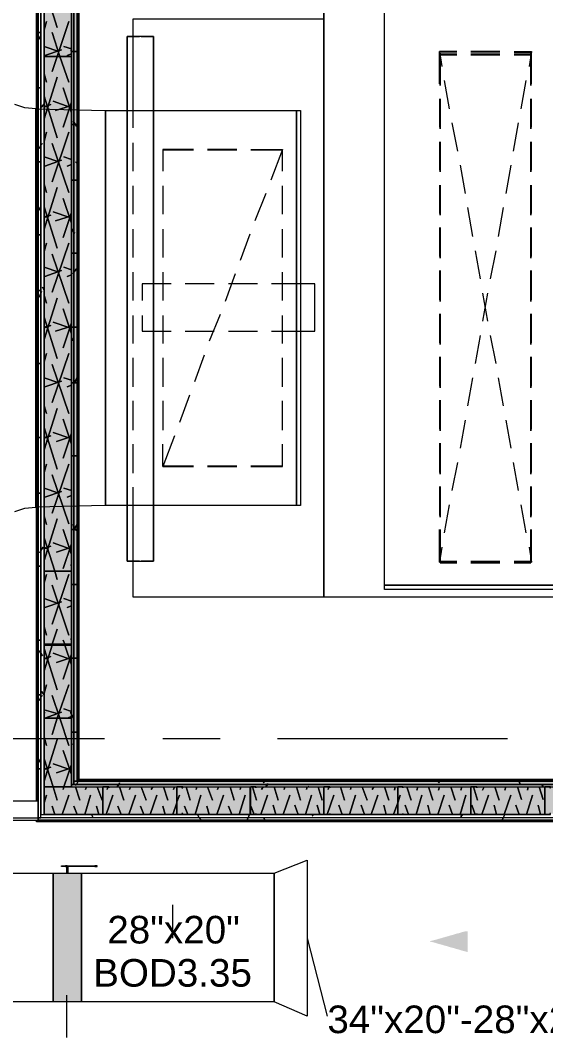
# Model space of a CAD drawing. Header units: metres. Extents: x 98 to 337, y -7 to 53.
# Drawn here: x 119.6 to 122.5, y 24.2 to 29.82 of the extents above; entities that cross this region are included whole.
import ezdxf

# ---------------------------------------------------------------- set-up
doc = ezdxf.new("R2010")
doc.units = ezdxf.units.M
doc.layers.add('HVAC - Ductos', color=5, linetype='Continuous', lineweight=0)
doc.layers.add('PDF_Text', color=7, linetype='Continuous', lineweight=0)
doc.layers.add('PDF_Geometry', color=7, linetype='Continuous', lineweight=0, true_color=0xaaaaaa)
doc.layers.add('PDF_Solid Fills', color=7, linetype='Continuous', lineweight=0, true_color=0xffffff)
doc.styles.add('PDF Helvetica', font='')
doc.styles.get('PDF Helvetica').set_extended_font_data('Helvetica')

msp = doc.modelspace()

# ---------------------------------------------------------------- hatches: boundary and pattern name
at = {"layer": 'PDF_Solid Fills', "lineweight": 0, "transparency": 33554559}
for color, points in [(256, [(119.8753, 32.0536), (119.7287, 32.0491), (119.7287, 25.5843), (119.8799, 25.5843), (119.8799, 35.4166), (119.7287, 35.4166), (119.7287, 32.0536)]), (256, [(125.7399, 25.4377), (129.4145, 25.4331), (129.4145, 25.5843), (119.7287, 25.5843), (119.7287, 25.4331), (122.8947, 25.4377), (122.8993, 25.4377), (125.7354, 25.4331), (125.7354, 25.4377)]), (256, [(123.7103, 25.4377), (129.4145, 25.4331), (129.4145, 25.5843), (119.7287, 25.5843), (119.7287, 25.4331), (123.7057, 25.4377)]), (7, [(122.0517, 24.6771), (122.0654, 24.6725), (122.0654, 24.7871), (122.0517, 24.7871), (122.0333, 24.7825), (122.0196, 24.7779), (122.0013, 24.7734), (121.9875, 24.7688), (121.9692, 24.7642), (121.9554, 24.7596), (121.9371, 24.755), (121.9234, 24.7504), (121.9051, 24.7458), (121.8913, 24.7413), (121.8546, 24.7321), (121.8913, 24.723), (121.9051, 24.7184), (121.9234, 24.7138), (121.9371, 24.7092), (121.9554, 24.7046), (121.9692, 24.7), (121.9875, 24.6954), (122.0013, 24.6909), (122.0196, 24.6863), (122.0333, 24.6817)])]:
    msp.add_hatch(color=color, dxfattribs=at).paths.add_polyline_path(points)
h = msp.add_hatch(color=256, dxfattribs=at)
h.paths.add_polyline_path([(119.8799, 32.0536), (119.8799, 35.4166), (119.7287, 35.4166), (119.7287, 32.0536)])
h.paths.add_polyline_path([(119.8799, 25.5843), (119.8799, 32.0491), (119.7287, 32.0491), (119.7287, 25.5843)])
h = msp.add_hatch(color=256, dxfattribs=at)
h.paths.add_polyline_path([(119.8936, 32.2873), (119.8799, 32.2873), (119.8799, 25.5981), (119.8936, 25.5981)])
h.paths.add_polyline_path([(119.8799, 35.3892), (119.8936, 35.3892), (119.8936, 35.4029), (119.8799, 35.4029)])
h.paths.add_polyline_path([(119.8799, 32.4156), (119.8936, 32.4156), (119.8936, 35.3846), (119.8799, 35.3846)])
h = msp.add_hatch(color=256, dxfattribs=at)
h.paths.add_polyline_path([(119.8937, 32.4156), (119.912, 32.4156), (119.912, 35.3846), (119.8937, 35.3846)])
h.paths.add_polyline_path([(119.912, 32.2736), (119.8937, 32.2736), (119.8937, 25.6164), (119.912, 25.6164)])
h = msp.add_hatch(color=256, dxfattribs=at)
h.paths.add_polyline_path([(129.2129, 25.5981), (129.2129, 25.6164), (119.8937, 25.6164), (119.8937, 25.5981)])
h.paths.add_polyline_path([(129.3961, 25.5981), (129.4145, 25.5981), (129.4145, 25.6164), (129.3961, 25.6164)])
h = msp.add_hatch(color=256, dxfattribs=at)
h.paths.add_polyline_path([(129.2266, 25.5843), (129.2266, 25.5981), (119.8799, 25.5981), (119.8799, 25.5843)])
h.paths.add_polyline_path([(129.3778, 25.5981), (129.3778, 25.5843), (129.4144, 25.5843), (129.4144, 25.5981)])

# ---------------------------------------------------------------- linework, layer by layer
at = {"layer": 'HVAC - Ductos', "lineweight": 0}
for points in [[(122.7252, 32.2781), (122.7252, 26.6977), (121.6072, 26.6977), (121.6072, 32.2781)], [(120.1869, 26.8305), (120.1869, 29.7261)], [(121.9142, 29.6253), (122.0059, 29.6253), (121.9142, 29.6253), (121.9142, 29.4558)], [(122.0837, 29.6253), (122.2441, 29.6253)], [(122.322, 29.6253), (122.4136, 29.6253), (122.4136, 29.4558), (122.4136, 29.6253)], [(120.0678, 27.1375), (119.6829, 27.1283), (119.6829, 29.3276), (120.0678, 29.3184)], [(120.0678, 29.3184), (121.1216, 29.3184), (121.1216, 27.1375), (120.0678, 27.1375)], [(121.1216, 27.1375), (121.1216, 29.3184), (121.1445, 29.3184), (121.1445, 27.1375)], [(121.9142, 28.5029), (121.9142, 28.6632)], [(122.4136, 28.6632), (122.4136, 28.5029)], [(121.9142, 28.2646), (121.9142, 28.4249)], [(122.4136, 28.4249), (122.4136, 28.2646)], [(121.9142, 28.0264), (121.9142, 28.1867)], [(122.4136, 28.1867), (122.4136, 28.0264)], [(121.9142, 27.7881), (121.9142, 27.9485)], [(122.4136, 27.9485), (122.4136, 27.7881)], [(121.9142, 27.5498), (121.9142, 27.7102)], [(122.4136, 27.7102), (122.4136, 27.5498)], [(121.9142, 27.3116), (121.9142, 27.472)], [(122.4136, 27.472), (122.4136, 27.3116)], [(121.9142, 27.0734), (121.9142, 27.2337)], [(122.4136, 27.2337), (122.4136, 27.0734)], [(121.9142, 26.8213), (121.9142, 26.8259)], [(122.0059, 26.8213), (121.9142, 26.8213)], [(122.2441, 26.8213), (122.0837, 26.8213)], [(122.2441, 26.8213), (122.0837, 26.8213)], [(122.4136, 26.8213), (122.322, 26.8213)], [(122.4136, 26.8259), (122.4136, 26.8213)], [(121.6072, 26.6977), (122.7252, 26.6977), (122.7252, 26.6747), (121.6072, 26.6747)], [(121.1812, 24.3198), (120.9979, 24.3976), (120.9979, 25.1078), (121.1812, 25.1811)], [(119.7791, 24.3976), (119.5318, 24.3976), (119.5318, 25.1078), (119.7791, 25.1078)], [(119.7791, 25.1078), (119.9349, 25.1078), (119.9349, 24.3976), (119.7791, 24.3976)], [(119.9349, 25.1078), (120.9979, 25.1078), (120.9979, 24.3976), (119.9349, 24.3976)]]:
    msp.add_lwpolyline(points, close=True, dxfattribs=at)
for points in [[(120.219, 27.2383), (120.219, 27.1375), (120.219, 26.6335), (121.2728, 26.6335), (121.2728, 29.8224), (121.2728, 30.4318), (120.9017, 30.4318)], [(121.2728, 30.0056), (121.2728, 29.8224), (120.219, 29.8224), (120.219, 29.3184), (120.219, 29.2222)], [(121.2728, 29.8224), (121.2728, 26.6335), (122.5969, 26.6335), (122.5969, 26.6747), (122.5969, 26.6335), (123.8156, 26.6335), (123.8156, 26.8168), (123.8156, 26.6335), (124.4021, 26.6335), (124.4021, 26.6747), (124.4021, 26.6335), (124.6541, 26.6335), (124.6541, 26.6747), (124.6541, 26.6335), (125.0114, 26.6335), (125.0114, 26.6747), (125.0114, 26.6335), (125.7766, 26.6335), (125.7766, 29.8224)], [(120.2785, 29.7261), (120.274, 29.7261), (120.2694, 29.7261), (120.2648, 29.7261), (120.2694, 29.7261), (120.274, 29.7261), (120.2785, 29.7261), (120.3335, 29.7261), (120.1869, 29.7261), (120.2419, 29.7261), (120.2465, 29.7261), (120.2511, 29.7261), (120.2557, 29.7261), (120.2511, 29.7261), (120.2465, 29.7261), (120.2419, 29.7261)], [(120.3335, 26.8305), (120.3335, 29.7261), (120.3335, 26.8305)], [(121.9097, 29.465), (121.9097, 29.6437), (121.9234, 29.5612)], [(122.0059, 29.6437), (121.9097, 29.6437)], [(122.0059, 29.6345), (121.9142, 29.6345), (121.9142, 29.465)], [(122.0059, 29.6253), (121.9142, 29.6253), (121.9142, 29.4558)], [(122.2441, 29.6437), (122.0837, 29.6437)], [(122.2441, 29.6345), (122.0837, 29.6345)], [(122.2441, 29.6253), (122.0837, 29.6253)], [(122.322, 29.6437), (122.4182, 29.6437), (122.4044, 29.5612)], [(122.4136, 29.465), (122.4136, 29.6345), (122.322, 29.6345)], [(122.4136, 29.4558), (122.4136, 29.6253), (122.322, 29.6253)], [(122.4182, 29.465), (122.4182, 29.6437)], [(121.9371, 29.4833), (121.9646, 29.3276)], [(122.3861, 29.4833), (122.3586, 29.3276)], [(121.9097, 29.3825), (121.9097, 29.2268)], [(121.9142, 29.3825), (121.9142, 29.2268)], [(121.9142, 29.2176), (121.9142, 29.3734), (121.9142, 29.2176), (121.9142, 29.378)], [(122.4136, 29.2268), (122.4136, 29.3825)], [(122.4136, 29.378), (122.4136, 29.2176), (122.4136, 29.3734), (122.4136, 29.2176)], [(122.4182, 29.2268), (122.4182, 29.3825)], [(119.5684, 27.1054), (119.6234, 27.1238), (119.6829, 27.1283), (119.6829, 29.3276), (119.6234, 29.3321), (119.5684, 29.3504)], [(121.9784, 29.2496), (122.0105, 29.0939)], [(122.3449, 29.2496), (122.3174, 29.0939)], [(121.9097, 29.1443), (121.9097, 28.9885)], [(121.9142, 29.1443), (121.9142, 28.9885)], [(122.4136, 28.9885), (122.4136, 29.1443)], [(122.4182, 28.9885), (122.4182, 29.1443)], [(120.219, 29.1397), (120.219, 28.9839)], [(120.5534, 29.1031), (120.3839, 29.1031), (120.3839, 28.9839)], [(120.5534, 29.0985), (120.3839, 29.0985)], [(120.7917, 29.1031), (120.6314, 29.1031)], [(120.7917, 29.0985), (120.6314, 29.0985)], [(120.8696, 29.1031), (121.0437, 29.1031), (120.9795, 28.9335)], [(121.0437, 29.0985), (120.8696, 29.0985)], [(121.0437, 28.9839), (121.0437, 29.1031)], [(121.9142, 28.9793), (121.9142, 29.1352), (121.9142, 28.9793), (121.9142, 29.1397)], [(122.4136, 29.1397), (122.4136, 28.9793), (122.4136, 29.1352), (122.4136, 28.9793)], [(122.0242, 29.016), (122.0517, 28.8603)], [(122.3036, 29.016), (122.2762, 28.8603)], [(120.219, 28.9014), (120.219, 28.7456)], [(120.3839, 28.9014), (120.3839, 28.7456)], [(121.0437, 28.7456), (121.0437, 28.9014)], [(121.9097, 28.906), (121.9097, 28.7502)], [(121.9142, 28.906), (121.9142, 28.7502)], [(121.9142, 28.7411), (121.9142, 28.8969), (121.9142, 28.7411), (121.9142, 28.9014)], [(122.4136, 28.7502), (122.4136, 28.906)], [(122.4136, 28.9014), (122.4136, 28.7411), (122.4136, 28.8969), (122.4136, 28.7411)], [(122.4182, 28.7502), (122.4182, 28.906)], [(120.9521, 28.8603), (120.8925, 28.709)], [(122.0654, 28.7823), (122.0929, 28.622)], [(122.2624, 28.7823), (122.2349, 28.622)], [(120.219, 28.6632), (120.219, 28.5074)], [(120.3839, 28.6632), (120.3839, 28.5074)], [(121.0437, 28.5074), (121.0437, 28.6632)], [(121.9097, 28.6724), (121.9097, 28.512)], [(121.9142, 28.6724), (121.9142, 28.512)], [(121.9142, 28.6586), (121.9142, 28.5029)], [(122.4136, 28.512), (122.4136, 28.6724)], [(122.4136, 28.5029), (122.4136, 28.6586)], [(122.4182, 28.512), (122.4182, 28.6724)], [(120.865, 28.6357), (120.8101, 28.4891)], [(122.1067, 28.5441), (122.1341, 28.3883)], [(122.2212, 28.5441), (122.1891, 28.3883)], [(120.219, 28.4249), (120.219, 28.2692)], [(120.3839, 28.4249), (120.3839, 28.2692)], [(120.7825, 28.4158), (120.7276, 28.2646)], [(121.0437, 28.2692), (121.0437, 28.4249)], [(121.9097, 28.4341), (121.9097, 28.2738)], [(121.9142, 28.4341), (121.9142, 28.2738)], [(121.9142, 28.4203), (121.9142, 28.2646)], [(122.4136, 28.2738), (122.4136, 28.4341)], [(122.4136, 28.2646), (122.4136, 28.4203)], [(122.4182, 28.2738), (122.4182, 28.4341)], [(120.4297, 28.3608), (120.2694, 28.3608), (120.2694, 28.2692)], [(120.668, 28.3608), (120.5076, 28.3608)], [(120.9063, 28.3608), (120.7458, 28.3608)], [(120.9841, 28.0996), (121.1445, 28.0996), (121.2224, 28.0996), (121.2224, 28.3608), (121.1445, 28.3608), (120.9841, 28.3608)], [(122.1479, 28.3105), (122.1754, 28.1546)], [(122.1754, 28.3105), (122.1479, 28.1546)], [(120.219, 28.1867), (120.219, 28.031)], [(120.2694, 28.1867), (120.2694, 28.0996), (120.4297, 28.0996)], [(120.3839, 28.1867), (120.3839, 28.031)], [(120.7, 28.1913), (120.6405, 28.0447)], [(121.0437, 28.031), (121.0437, 28.1867)], [(121.9097, 28.1958), (121.9097, 28.0356)], [(121.9142, 28.1958), (121.9142, 28.0356)], [(122.4136, 28.0356), (122.4136, 28.1958)], [(122.4182, 28.0356), (122.4182, 28.1958)], [(121.9142, 28.1821), (121.9142, 28.0264)], [(122.4136, 28.0264), (122.4136, 28.1821)], [(120.5076, 28.0996), (120.668, 28.0996)], [(120.7458, 28.0996), (120.9063, 28.0996)], [(122.1341, 28.0767), (122.1067, 27.9209)], [(122.1891, 28.0767), (122.2212, 27.9209)], [(120.613, 27.9668), (120.558, 27.8202)], [(120.219, 27.953), (120.219, 27.7927)], [(120.3839, 27.953), (120.3839, 27.7927)], [(121.0437, 27.7927), (121.0437, 27.953)], [(121.9097, 27.9576), (121.9097, 27.7973)], [(121.9142, 27.9576), (121.9142, 27.7973)], [(121.9142, 27.9439), (121.9142, 27.7881)], [(122.4136, 27.7973), (122.4136, 27.9576)], [(122.4136, 27.7881), (122.4136, 27.9439)], [(122.4182, 27.7973), (122.4182, 27.9576)], [(122.0929, 27.8431), (122.0654, 27.6873)], [(122.2349, 27.8431), (122.2624, 27.6873)], [(120.5306, 27.7469), (120.4755, 27.5956)], [(120.219, 27.7148), (120.219, 27.5544)], [(120.3839, 27.7148), (120.3839, 27.5544)], [(121.0437, 27.5544), (121.0437, 27.7148)], [(121.9097, 27.7194), (121.9097, 27.559)], [(121.9142, 27.7194), (121.9142, 27.559)], [(121.9142, 27.7102), (121.9142, 27.5498)], [(122.4136, 27.559), (122.4136, 27.7194)], [(122.4136, 27.5498), (122.4136, 27.7102)], [(122.4182, 27.559), (122.4182, 27.7194)], [(122.0517, 27.6094), (122.0242, 27.4536)], [(122.2762, 27.6094), (122.3036, 27.4536)], [(120.4481, 27.5224), (120.3839, 27.3529), (120.3839, 27.4766)], [(120.219, 27.4766), (120.219, 27.3162)], [(120.8696, 27.3529), (121.0437, 27.3529), (121.0437, 27.4766)], [(121.9097, 27.4812), (121.9097, 27.3207)], [(121.9142, 27.4812), (121.9142, 27.3207)], [(121.9142, 27.472), (121.9142, 27.3116)], [(122.4136, 27.3207), (122.4136, 27.4812)], [(122.4136, 27.3116), (122.4136, 27.472)], [(122.4182, 27.3207), (122.4182, 27.4812)], [(120.3839, 27.3574), (120.5534, 27.3574)], [(120.3839, 27.3529), (120.5534, 27.3529)], [(120.6314, 27.3574), (120.7917, 27.3574)], [(120.6314, 27.3529), (120.7917, 27.3529)], [(120.8696, 27.3574), (121.0437, 27.3574)], [(122.0105, 27.3757), (121.9784, 27.22)], [(122.3174, 27.3757), (122.3449, 27.22)], [(121.9097, 27.2429), (121.9097, 27.0825)], [(121.9142, 27.2429), (121.9142, 27.0825)], [(121.9142, 27.2337), (121.9142, 27.0734)], [(122.4136, 27.0825), (122.4136, 27.2429)], [(122.4136, 27.0734), (122.4136, 27.2337)], [(122.4182, 27.0825), (122.4182, 27.2429)], [(121.9646, 27.1421), (121.9371, 26.9863)], [(122.3586, 27.1421), (122.3861, 26.9863)], [(121.9234, 26.9084), (121.9097, 26.8259), (121.9097, 27.0046)], [(121.9142, 27.0046), (121.9142, 26.8305), (122.0059, 26.8305)], [(122.0059, 26.8259), (121.9142, 26.8259), (121.9142, 26.9954), (121.9142, 26.8259)], [(121.9142, 26.8213), (122.0059, 26.8213), (121.9142, 26.8213), (121.9142, 26.9954)], [(122.322, 26.8305), (122.4136, 26.8305), (122.4136, 27.0046)], [(122.4136, 26.8259), (122.4136, 26.9954), (122.4136, 26.8213), (122.322, 26.8213), (122.4136, 26.8213)], [(122.322, 26.8259), (122.4136, 26.8259), (122.4136, 26.9954)], [(122.4044, 26.9084), (122.4182, 26.8259), (122.4182, 27.0046)], [(120.2419, 26.8305), (120.2465, 26.8305), (120.2511, 26.8305), (120.2557, 26.8305), (120.2511, 26.8305), (120.2465, 26.8305), (120.2419, 26.8305), (120.1869, 26.8305), (120.3335, 26.8305), (120.2785, 26.8305), (120.274, 26.8305), (120.2694, 26.8305), (120.2648, 26.8305), (120.2694, 26.8305), (120.274, 26.8305), (120.2785, 26.8305)], [(121.9097, 26.8259), (122.0059, 26.8259)], [(122.0837, 26.8305), (122.2441, 26.8305)], [(122.0837, 26.8259), (122.2441, 26.8259)], [(122.0837, 26.8259), (122.2441, 26.8259)], [(122.322, 26.8259), (122.4182, 26.8259)]]:
    msp.add_lwpolyline(points, dxfattribs=at)
at = {"layer": 'HVAC - Ductos', "lineweight": 0, "transparency": 33554559}
msp.add_solid([(119.7791, 25.1078), (119.7791, 24.3977), (119.9349, 25.1078), (119.9349, 24.3977)], dxfattribs=at)
at = {"layer": 'PDF_Geometry', "lineweight": 0}
for points in [[(117.7174, 25.401), (119.6967, 25.401), (129.4145, 25.401), (129.5244, 25.401), (129.5244, 25.5247), (129.4145, 25.5247), (129.4145, 25.6164), (129.4099, 25.6164), (129.4099, 32.2553), (129.4145, 32.2553), (129.4145, 35.3846), (129.4145, 35.6045), (119.6967, 35.6045), (117.7174, 35.6045)], [(119.6967, 35.6045), (119.6967, 25.401), (119.6967, 35.6045)], [(129.5244, 25.4148), (129.5244, 25.5064), (129.5244, 25.401), (129.4145, 25.401), (129.4145, 25.4148), (119.7105, 25.4148), (119.7105, 25.4331), (120.0586, 25.4331), (119.7287, 25.4331), (119.7287, 25.5843), (119.8799, 25.5843), (129.3778, 25.5843), (129.4145, 25.5843), (129.4145, 25.4331), (129.4145, 25.4148), (119.7105, 25.4148), (119.7105, 25.4331), (119.7105, 25.6164), (119.7105, 35.3846), (119.7105, 35.5724), (119.7105, 35.5861), (129.4145, 35.5861)], [(129.4145, 35.5724), (119.7287, 35.5724), (119.7287, 35.4166), (119.7287, 35.3846), (119.7287, 25.6164), (119.7287, 25.5843), (119.7287, 25.4331), (120.0586, 25.4331)], [(119.6967, 35.3846), (119.6967, 25.6164)], [(119.8799, 32.3377), (119.8799, 32.4156), (119.8799, 32.3377), (119.8799, 32.2873), (119.8799, 25.6164), (119.8799, 25.5981), (119.8799, 25.5843), (129.2266, 25.5843), (129.2266, 25.5981), (129.2266, 25.6164), (129.2266, 32.2553), (129.2266, 32.2736), (129.2266, 32.2873), (126.0332, 32.2873), (125.9323, 32.2873), (125.882, 32.2873), (125.882, 32.5668), (125.882, 34.0101), (125.8637, 34.0101), (125.8499, 34.0101)], [(119.8937, 32.2736), (119.8937, 25.6164), (119.8937, 25.5981), (129.2129, 25.5981), (129.2129, 25.6164), (129.2129, 32.2553)], [(129.1945, 25.6164), (119.912, 25.6164), (119.9166, 25.6209), (129.1945, 25.6209), (119.9166, 25.6209), (119.912, 25.6164), (119.9166, 25.6209), (119.9211, 25.6255), (119.9166, 25.6209), (119.912, 25.6164), (119.9166, 25.6209), (119.9166, 32.2553), (119.9166, 25.6209), (119.912, 25.6164), (119.912, 32.2553), (119.912, 25.6164), (119.912, 32.2553), (119.912, 25.6164), (119.912, 32.2553), (119.912, 25.6164), (119.912, 32.2553)], [(129.1945, 32.2553), (129.1945, 25.6164), (119.912, 25.6164), (119.912, 32.2553)], [(119.912, 25.6164), (119.912, 32.2553), (119.912, 25.6164)], [(119.8799, 29.6437), (119.8799, 29.6483)], [(119.8479, 29.6162), (119.8525, 29.6162)], [(120.0632, 25.85), (118.7941, 25.85)], [(120.7, 25.85), (120.3839, 25.85)], [(122.2854, 25.85), (121.0162, 25.85)], [(117.7174, 25.5064), (117.7174, 25.4148), (117.7174, 25.5064), (117.7174, 25.6164), (117.7174, 25.4148), (117.7174, 25.401), (117.7174, 25.4148), (119.6967, 25.4148), (119.6967, 25.401), (129.4145, 25.401), (129.4145, 25.3919), (119.6875, 25.3919), (119.6967, 25.401), (119.6967, 25.4148), (119.6967, 25.5064)], [(129.1945, 25.6164), (119.912, 25.6164), (129.1945, 25.6164)], [(129.1945, 25.6164), (119.912, 25.6164), (129.19, 25.6164), (119.912, 25.6164), (129.1945, 25.6164)], [(119.6967, 25.401), (129.4145, 25.401), (129.4145, 25.4148), (129.4145, 25.4331), (129.0158, 25.4331)], [(119.6967, 25.401), (129.4145, 25.401), (119.6967, 25.401)], [(120.4618, 25.4331), (120.0861, 25.4331)], [(120.8696, 25.4331), (120.4939, 25.4331)], [(121.2728, 25.4331), (120.8971, 25.4331)], [(121.6805, 25.4331), (121.3048, 25.4331)], [(122.0883, 25.4331), (121.708, 25.4331)], [(122.4915, 25.4331), (122.1158, 25.4331)]]:
    msp.add_lwpolyline(points, dxfattribs=at)
for points in [[(119.6967, 35.5861), (119.6967, 25.4148), (119.7105, 25.4148), (119.7105, 35.5861)], [(119.7105, 35.5724), (119.7105, 25.4331), (119.7287, 25.4331), (119.7287, 35.5724)], [(119.6967, 25.5064), (119.4905, 25.5064), (117.7174, 25.5064), (117.7174, 25.6164), (117.7174, 28.3837), (117.7174, 29.9873), (117.5021, 29.9873), (116.1138, 29.9873), (116.1138, 33.3182), (117.5021, 33.3182), (117.7174, 33.3182), (117.7174, 34.7477), (117.7174, 35.3846), (117.7174, 35.4945), (119.6967, 35.4945), (119.6967, 35.3846), (119.6967, 25.6164)], [(119.6875, 35.4945), (119.6875, 25.5064)], [(119.8799, 25.5843), (119.8799, 35.4166), (119.7287, 35.4166), (119.7287, 25.5843)], [(119.6967, 25.653), (119.6967, 33.0479)], [(119.8937, 25.5981), (119.8937, 32.2873), (119.8799, 32.2873), (119.8799, 25.5981)], [(119.912, 25.6164), (119.912, 32.2736), (119.8937, 32.2736), (119.8937, 25.6164)], [(129.1854, 25.6255), (119.9211, 25.6255), (119.9211, 32.2461), (119.9211, 25.6255), (119.9211, 32.2461), (119.9211, 25.6255), (129.1854, 25.6255), (119.9211, 25.6255), (119.9166, 25.6209), (119.912, 25.6164), (119.9166, 25.6209), (119.9211, 25.6255)], [(119.7287, 30.0056), (119.8021, 29.7766)], [(119.7425, 29.8086), (119.7287, 29.7628)], [(119.8662, 29.8086), (119.8021, 29.6162), (119.7745, 29.5337), (119.8021, 29.6162)], [(119.715, 29.7491), (119.7105, 29.7491), (119.6967, 29.7491), (119.7105, 29.7491)], [(119.6967, 29.7078), (119.7105, 29.7307)], [(119.7745, 29.7491), (119.8158, 29.6162), (119.8662, 29.4741), (119.8158, 29.6162)], [(119.7287, 29.6712), (119.8112, 29.6437)], [(119.7287, 29.6483), (119.7287, 29.6162), (119.8799, 29.6162), (119.8799, 29.6483), (119.8753, 29.6483), (119.8799, 29.6483), (119.8799, 29.6162), (119.7287, 29.6162), (119.7287, 29.6483), (119.7333, 29.6483)], [(119.8249, 29.6529), (119.7333, 29.6207)], [(119.8387, 29.6712), (119.8799, 29.6574)], [(119.8799, 29.6299), (119.8571, 29.6207)], [(119.8937, 29.6437), (119.8845, 29.6437), (119.8937, 29.6437), (119.912, 29.6437)], [(119.7287, 29.52), (119.7425, 29.4741)], [(119.8021, 29.5017), (119.7287, 29.2726)], [(119.715, 29.4421), (119.7105, 29.4421), (119.6967, 29.4421), (119.7105, 29.4421)], [(119.8341, 29.4421), (119.8799, 29.3046)], [(119.7287, 29.3963), (119.8021, 29.1672)], [(119.7791, 29.3688), (119.8707, 29.3367)], [(119.6967, 29.355), (119.6967, 27.0962)], [(119.715, 29.3367), (119.7287, 29.355)], [(119.7654, 29.3504), (119.7287, 29.3367)], [(119.7287, 29.3458), (119.7471, 29.3367)], [(119.8799, 29.3458), (119.7929, 29.3184)], [(119.8799, 29.3642), (119.8341, 29.2268)], [(119.912, 27.0962), (119.912, 29.355)], [(119.8891, 29.2588), (119.8937, 29.2542), (119.9074, 29.2314), (119.8937, 29.2542)], [(119.7425, 29.1992), (119.7287, 29.1489)], [(119.8662, 29.1992), (119.7745, 28.9243)], [(119.8937, 29.2405), (119.8845, 29.2405), (119.8937, 29.2405), (119.912, 29.2405)], [(119.7105, 29.126), (119.7196, 29.1352), (119.7105, 29.126), (119.7013, 29.1076)], [(119.7745, 29.1352), (119.8662, 28.8648)], [(119.715, 29.0343), (119.7105, 29.0343), (119.6967, 29.0343), (119.7105, 29.0343)], [(119.7287, 29.0618), (119.8112, 29.0343)], [(119.8249, 29.0435), (119.7333, 29.0114)], [(119.8387, 29.0618), (119.8799, 29.0481)], [(119.9029, 29.0343), (119.912, 29.0251)], [(119.8799, 29.0205), (119.8571, 29.0114)], [(119.8937, 28.9335), (119.8845, 28.9335), (119.8937, 28.9335), (119.912, 28.9335)], [(119.7287, 28.9106), (119.7425, 28.8648)], [(119.8021, 28.8923), (119.7287, 28.6632)], [(119.8341, 28.8327), (119.8799, 28.6953)], [(119.6967, 28.7869), (119.7105, 28.764)], [(119.7287, 28.7869), (119.8021, 28.5578)], [(119.7791, 28.7594), (119.8707, 28.7274)], [(119.8799, 28.7548), (119.8341, 28.6174)], [(119.7654, 28.7411), (119.7287, 28.7274)], [(119.7287, 28.7365), (119.7471, 28.7274)], [(119.8799, 28.7365), (119.7929, 28.709)], [(119.8799, 28.6678), (119.8937, 28.6449), (119.8983, 28.6403), (119.8937, 28.6449)], [(119.715, 28.6311), (119.7105, 28.6311), (119.6967, 28.6311), (119.7105, 28.6311)], [(119.7425, 28.5854), (119.7287, 28.5395)], [(119.8662, 28.5854), (119.7745, 28.315)], [(119.7745, 28.5257), (119.8662, 28.2554)], [(119.8937, 28.5303), (119.8845, 28.5303), (119.8937, 28.5303), (119.912, 28.5303)], [(119.7287, 28.4525), (119.8112, 28.4249)], [(119.8249, 28.4341), (119.7333, 28.4021)], [(119.8387, 28.4525), (119.8799, 28.4387)], [(119.8891, 28.4158), (119.8937, 28.4249), (119.9074, 28.4433), (119.8937, 28.4249)], [(119.8799, 28.4112), (119.8571, 28.4021)], [(119.715, 28.3242), (119.7105, 28.3242), (119.6967, 28.3242), (119.7105, 28.3242)], [(119.7105, 28.3105), (119.715, 28.3196), (119.7105, 28.3105), (119.7013, 28.2875)], [(119.7196, 28.3425), (119.7287, 28.3242)], [(119.7287, 28.2967), (119.7425, 28.2554)], [(119.7287, 26.8076), (119.7287, 26.7755), (119.8799, 26.7755), (119.8799, 26.8076), (119.8753, 26.8076), (119.8799, 26.8076), (119.8799, 26.7755), (119.7287, 26.7755), (119.7287, 26.8076), (119.7333, 26.8076)], [(119.7287, 26.3998), (119.7287, 26.3724), (119.7287, 26.3678), (119.8799, 26.3678), (119.8799, 26.3724), (119.8799, 26.3998), (119.8753, 26.3998), (119.8799, 26.3998), (119.8799, 26.3724), (119.7287, 26.3724), (119.7287, 26.3998), (119.7333, 26.3998)], [(119.7287, 25.9966), (119.7287, 25.9646), (119.8799, 25.9646), (119.8799, 25.9966), (119.8753, 25.9966), (119.8753, 25.9921), (119.8799, 25.9921), (119.8799, 25.9646), (119.7287, 25.9646), (119.7287, 25.9921), (119.7333, 25.9921), (119.7333, 25.9966)], [(119.6875, 25.401), (119.6875, 25.3919), (119.6967, 25.401), (119.6967, 25.4148), (119.6967, 25.6164), (119.6967, 25.5064), (119.6967, 25.4148), (119.6967, 25.401), (129.4145, 25.401), (130.2896, 25.401), (130.2896, 25.3919), (129.4145, 25.3919), (119.6875, 25.3919)], [(119.8799, 25.5843), (119.8799, 25.6576), (119.8799, 25.5843), (119.7287, 25.5843)], [(119.7287, 25.6072), (119.7287, 25.5843)], [(129.4145, 25.5981), (129.4145, 25.6164), (129.3778, 25.6164), (119.8937, 25.6164), (119.8937, 25.5981), (129.3778, 25.5981)], [(129.4145, 25.6164), (129.3778, 25.6164), (119.912, 25.6164), (129.3778, 25.6164)], [(119.7287, 25.4331), (119.7516, 25.4331), (119.7287, 25.4331), (119.7287, 25.5843), (119.8021, 25.5843), (119.7287, 25.5843)], [(129.4145, 25.5843), (129.4145, 25.5981), (129.3778, 25.5981), (119.8799, 25.5981), (119.8799, 25.5843), (129.3778, 25.5843)], [(120.0861, 25.5843), (120.0586, 25.5843), (120.054, 25.5843), (120.054, 25.5797), (120.054, 25.4331), (120.0586, 25.4331), (120.0861, 25.4331), (120.0861, 25.4377), (120.0861, 25.4331), (120.0586, 25.4331), (120.054, 25.4331), (120.054, 25.5797), (120.054, 25.5843), (120.0586, 25.5843), (120.0861, 25.5843), (120.0861, 25.5797)], [(120.4939, 25.5843), (120.4618, 25.5843), (120.4618, 25.5797), (120.4618, 25.4331), (120.4939, 25.4331), (120.4939, 25.4377), (120.4893, 25.4377), (120.4893, 25.4331), (120.4618, 25.4331), (120.4618, 25.5797), (120.4618, 25.5843), (120.4893, 25.5843), (120.4893, 25.5797), (120.4939, 25.5797)], [(120.8971, 25.5843), (120.8696, 25.5843), (120.865, 25.5797), (120.865, 25.4331), (120.8696, 25.4331), (120.8971, 25.4331), (120.8971, 25.4377), (120.8971, 25.4331), (120.8696, 25.4331), (120.8696, 25.5797), (120.8696, 25.5843), (120.8971, 25.5843), (120.8971, 25.5797)], [(121.3048, 25.5843), (121.2728, 25.5843), (121.2728, 25.5797), (121.2728, 25.4331), (121.3048, 25.4331), (121.3048, 25.4377), (121.3048, 25.4331), (121.2728, 25.4331), (121.2728, 25.5797), (121.2728, 25.5843), (121.3048, 25.5843), (121.3048, 25.5797)], [(121.708, 25.5843), (121.6805, 25.5843), (121.6805, 25.5797), (121.6805, 25.4331), (121.708, 25.4331), (121.708, 25.4377), (121.708, 25.4331), (121.6805, 25.4331), (121.6805, 25.5797), (121.6805, 25.5843), (121.708, 25.5843), (121.708, 25.5797)], [(122.1158, 25.5843), (122.0883, 25.5843), (122.0837, 25.5843), (122.0837, 25.5797), (122.0837, 25.4331), (122.0883, 25.4331), (122.1158, 25.4331), (122.1158, 25.4377), (122.1158, 25.4331), (122.0883, 25.4331), (122.0837, 25.4331), (122.0837, 25.5797), (122.0837, 25.5843), (122.0883, 25.5843), (122.1158, 25.5843), (122.1158, 25.5797)], [(122.5236, 25.5843), (122.4915, 25.5843), (122.4915, 25.5797), (122.4915, 25.4331), (122.5236, 25.4331), (122.5236, 25.4377), (122.519, 25.4377), (122.519, 25.4331), (122.4915, 25.4331), (122.4915, 25.5797), (122.4915, 25.5843), (122.519, 25.5843), (122.519, 25.5797), (122.5236, 25.5797)], [(129.4145, 25.401), (129.4145, 25.4148), (119.6967, 25.4148), (119.6967, 25.401)], [(120.4618, 25.4331), (120.0861, 25.4331)], [(120.8696, 25.4331), (120.4939, 25.4331)], [(121.2728, 25.4331), (120.8971, 25.4331)], [(121.6805, 25.4331), (121.3048, 25.4331)], [(122.0883, 25.4331), (121.708, 25.4331)], [(122.4915, 25.4331), (122.1158, 25.4331)]]:
    msp.add_lwpolyline(points, close=True, dxfattribs=at)
at = {"layer": 'PDF_Geometry', "color": 254, "lineweight": 0, "true_color": 0xd2d2d2}
for points in [[(119.8021, 28.2829), (119.7287, 28.0538)], [(119.8341, 28.2234), (119.8799, 28.0859)], [(119.7287, 28.1776), (119.8021, 27.9485)], [(119.7654, 28.1318), (119.7287, 28.118)], [(119.7791, 28.15), (119.8707, 28.118)], [(119.8799, 28.1454), (119.8341, 28.008)], [(119.7287, 28.1272), (119.7471, 28.118)], [(119.8799, 28.1272), (119.7929, 28.0996)], [(119.7425, 27.9759), (119.7287, 27.9301)], [(119.8662, 27.9759), (119.7745, 27.7056)], [(119.7745, 27.9164), (119.8662, 27.646)], [(119.7287, 27.8431), (119.8112, 27.8156)], [(119.8249, 27.8247), (119.7333, 27.7927)], [(119.8387, 27.8431), (119.8799, 27.8293)], [(119.8799, 27.8018), (119.8571, 27.7927)], [(119.7287, 27.6873), (119.7425, 27.646)], [(119.8021, 27.6736), (119.7287, 27.4445)], [(119.8341, 27.614), (119.8799, 27.4766)], [(119.7287, 27.5682), (119.8021, 27.3391)], [(119.7654, 27.5224), (119.7287, 27.5086)], [(119.7287, 27.5178), (119.7471, 27.5086)], [(119.7791, 27.5407), (119.8707, 27.5086)], [(119.8799, 27.5178), (119.7975, 27.4903)], [(119.8799, 27.5361), (119.8341, 27.3987)], [(119.7425, 27.3666), (119.7287, 27.3207)], [(119.8662, 27.3666), (119.7745, 27.0962)], [(119.7745, 27.307), (119.8662, 27.0367)], [(119.7287, 27.2337), (119.8112, 27.2063)], [(119.8387, 27.2337), (119.8799, 27.22)], [(119.8249, 27.2154), (119.7333, 27.1833)], [(119.8799, 27.1925), (119.8571, 27.1833)], [(119.7287, 27.078), (119.7425, 27.0321)], [(119.8021, 27.0642), (119.7287, 26.8351)], [(119.7287, 26.9588), (119.7883, 26.7755), (119.8021, 26.7297), (119.7883, 26.7755)], [(119.8341, 27.0046), (119.8799, 26.8672)], [(119.7654, 26.913), (119.7287, 26.8992)], [(119.7287, 26.9084), (119.7471, 26.8992)], [(119.7791, 26.9314), (119.8707, 26.8992)], [(119.8799, 26.9084), (119.7975, 26.8809)], [(119.8799, 26.9268), (119.8341, 26.7893)], [(119.7425, 26.7572), (119.7287, 26.7114)], [(119.8662, 26.7572), (119.7745, 26.4823)], [(119.7745, 26.6977), (119.8662, 26.4228)], [(119.7287, 26.6243), (119.8067, 26.5968)], [(119.8387, 26.6243), (119.8799, 26.6106)], [(119.8249, 26.606), (119.7333, 26.574)], [(119.8799, 26.5831), (119.8571, 26.574)], [(119.7287, 26.4686), (119.7425, 26.4228)], [(119.8021, 26.4548), (119.7745, 26.3724)], [(119.8341, 26.3953), (119.8433, 26.3724)], [(119.7745, 26.3678), (119.7287, 26.2257)], [(119.7287, 26.3494), (119.8021, 26.1203)], [(119.8433, 26.3678), (119.8799, 26.2578)], [(119.7654, 26.3036), (119.7287, 26.2899)], [(119.7287, 26.2991), (119.7471, 26.2899)], [(119.7791, 26.3219), (119.8707, 26.2899)], [(119.8799, 26.2991), (119.7975, 26.2715)], [(119.8799, 26.3174), (119.8341, 26.1799)], [(119.7425, 26.1479), (119.7287, 26.1021)], [(119.8662, 26.1479), (119.8021, 25.9646), (119.7745, 25.873), (119.8021, 25.9646)], [(119.7745, 26.0883), (119.8158, 25.9646), (119.8662, 25.8134), (119.8158, 25.9646)], [(119.7287, 26.0104), (119.8067, 25.9875)], [(119.8387, 26.015), (119.8799, 26.0012)], [(119.8249, 25.9966), (119.7333, 25.9646)], [(119.8799, 25.9738), (119.8571, 25.9646)], [(119.7287, 25.8592), (119.7425, 25.8134)], [(119.8021, 25.8454), (119.7287, 25.6164)], [(119.8341, 25.7859), (119.8799, 25.653)], [(119.7791, 25.5843), (119.8021, 25.511), (119.7791, 25.5843), (119.7287, 25.7401)], [(119.7654, 25.6943), (119.7287, 25.6805)], [(119.7287, 25.6897), (119.7471, 25.6805)], [(119.7791, 25.7126), (119.8707, 25.6805)], [(119.8799, 25.6897), (119.7975, 25.6622)], [(119.8387, 25.5843), (119.8341, 25.5705), (119.8387, 25.5843), (119.8799, 25.708)], [(119.9029, 25.5843), (119.9257, 25.511)], [(119.9624, 25.5843), (119.9578, 25.5705)], [(120.022, 25.5843), (120.0494, 25.511)], [(120.0816, 25.5843), (120.077, 25.5705)], [(120.1456, 25.5843), (120.1686, 25.511)], [(120.2052, 25.5843), (120.2006, 25.5705)], [(120.2648, 25.5843), (120.2923, 25.511)], [(120.3289, 25.5843), (120.3198, 25.5705)], [(120.3885, 25.5843), (120.4114, 25.511)], [(120.4481, 25.5843), (120.4435, 25.5705)], [(120.5122, 25.5843), (120.5352, 25.511)], [(120.5718, 25.5843), (120.5672, 25.5705)], [(120.6314, 25.5843), (120.6588, 25.511)], [(120.6909, 25.5843), (120.6863, 25.5705)], [(120.755, 25.5843), (120.778, 25.511)], [(120.8146, 25.5843), (120.8101, 25.5705)], [(120.8787, 25.5843), (120.9017, 25.511)], [(120.9383, 25.5843), (120.9291, 25.5705)], [(120.9979, 25.5843), (121.0207, 25.511)], [(121.0574, 25.5843), (121.0529, 25.5705)], [(121.1216, 25.5843), (121.1445, 25.511)], [(121.1812, 25.5843), (121.1766, 25.5705)], [(121.2407, 25.5843), (121.2636, 25.511)], [(121.3002, 25.5843), (121.2956, 25.5705)], [(121.3644, 25.5843), (121.3873, 25.511)], [(121.424, 25.5843), (121.4194, 25.5705)], [(121.4835, 25.5843), (121.5111, 25.511)], [(121.5477, 25.5843), (121.5385, 25.5705)], [(121.6072, 25.5843), (121.6302, 25.511)], [(121.6668, 25.5843), (121.6622, 25.566)], [(121.731, 25.5843), (121.7538, 25.511)], [(121.7905, 25.5843), (121.786, 25.566)], [(121.85, 25.5843), (121.873, 25.511)], [(121.9097, 25.5843), (121.9051, 25.566)], [(121.9738, 25.5843), (121.9967, 25.511)], [(122.0333, 25.5843), (122.0287, 25.566)], [(122.0975, 25.5843), (122.1204, 25.511)], [(122.1571, 25.5843), (122.1479, 25.566)], [(122.2166, 25.5843), (122.2395, 25.511)], [(122.2762, 25.5843), (122.2716, 25.566)], [(122.3403, 25.5843), (122.3632, 25.5156)], [(122.3998, 25.5843), (122.3953, 25.566)], [(122.4595, 25.5843), (122.4823, 25.5156)], [(119.7425, 25.5385), (119.7287, 25.4972)], [(119.8662, 25.5385), (119.8295, 25.4331)], [(119.9854, 25.5385), (119.9533, 25.4331)], [(120.109, 25.5385), (120.0724, 25.4331)], [(120.2327, 25.5385), (120.196, 25.4331)], [(120.3519, 25.5385), (120.3152, 25.4331)], [(120.4618, 25.4972), (120.4389, 25.4331)], [(120.4755, 25.5385), (120.4618, 25.5018)], [(120.5947, 25.5385), (120.5626, 25.4331)], [(120.7184, 25.5385), (120.6818, 25.4331)], [(120.8375, 25.5385), (120.8055, 25.4331)], [(120.9612, 25.5385), (120.9245, 25.4331)], [(121.085, 25.5385), (121.0483, 25.4331)], [(121.204, 25.5385), (121.172, 25.4331)], [(121.3278, 25.5385), (121.2911, 25.4331)], [(121.4469, 25.5385), (121.4148, 25.4331)], [(121.5706, 25.5385), (121.5339, 25.4331)], [(121.6943, 25.5385), (121.6805, 25.4972), (121.6576, 25.4331), (121.6805, 25.4972)], [(121.8134, 25.5385), (121.7814, 25.4331)], [(121.9371, 25.5385), (121.9005, 25.4331)], [(122.0563, 25.5385), (122.0242, 25.4331)], [(122.18, 25.5385), (122.1433, 25.4331)], [(122.3036, 25.5385), (122.267, 25.4331)], [(122.4228, 25.5385), (122.3907, 25.4331)], [(119.7745, 25.4789), (119.7883, 25.4331)], [(119.8937, 25.4789), (119.912, 25.4331)], [(120.0174, 25.4789), (120.0311, 25.4331)], [(120.1365, 25.4789), (120.1548, 25.4331)], [(120.2603, 25.4789), (120.2785, 25.4331)], [(120.3839, 25.4789), (120.3977, 25.4331)], [(120.5031, 25.4789), (120.5214, 25.4331)], [(120.6268, 25.4789), (120.6405, 25.4331)], [(120.7458, 25.4789), (120.7642, 25.4331)], [(120.8696, 25.4789), (120.8879, 25.4331)], [(120.9933, 25.4835), (121.0071, 25.4331)], [(121.1124, 25.4835), (121.1307, 25.4331)], [(121.2361, 25.4835), (121.2498, 25.4331)], [(121.3553, 25.4835), (121.3736, 25.4331)], [(121.4789, 25.4835), (121.4973, 25.4331)], [(121.6027, 25.4835), (121.6164, 25.4331)], [(121.7218, 25.4835), (121.7401, 25.4331)], [(121.8455, 25.4835), (121.8592, 25.4331)], [(121.9646, 25.4835), (121.9829, 25.4331)], [(122.0883, 25.4835), (122.1067, 25.4331)], [(122.212, 25.4835), (122.2257, 25.4331)], [(122.3312, 25.4835), (122.3494, 25.4331)], [(122.4549, 25.4835), (122.4686, 25.4331)]]:
    msp.add_lwpolyline(points, close=True, dxfattribs=at)
at = {"layer": 'PDF_Geometry', "color": 254, "lineweight": 0, "true_color": 0xeaeaea}
for points in [[(119.8937, 28.1226), (119.8845, 28.1226), (119.8937, 28.1226), (119.912, 28.1226)], [(119.8799, 28.063), (119.8891, 28.0492)], [(119.715, 27.9209), (119.7105, 27.9209), (119.6967, 27.9209), (119.7105, 27.9209)], [(119.8937, 27.8156), (119.8845, 27.8156), (119.8937, 27.8156), (119.912, 27.8156)], [(119.8983, 27.8202), (119.912, 27.8431)], [(119.715, 27.5132), (119.7105, 27.5132), (119.6967, 27.5132), (119.7105, 27.5132)], [(119.8937, 27.4124), (119.8845, 27.4124), (119.8937, 27.4124), (119.912, 27.4124)], [(119.715, 27.2063), (119.7105, 27.2063), (119.6967, 27.2063), (119.7105, 27.2063)], [(119.8937, 27.0046), (119.912, 27.0321), (119.8937, 27.0046), (119.8845, 27.0046), (119.8937, 27.0046), (119.912, 27.0046)], [(119.8891, 27.0321), (119.8937, 27.0184), (119.9074, 27), (119.8937, 27.0184)], [(119.7105, 26.8901), (119.7242, 26.9084), (119.7105, 26.8901), (119.7059, 26.8763)], [(119.715, 26.8031), (119.7105, 26.8031), (119.6967, 26.8031), (119.7105, 26.8031)], [(119.8937, 26.7022), (119.8845, 26.7022), (119.8937, 26.7022), (119.912, 26.7022)], [(119.715, 26.3953), (119.7105, 26.3953), (119.6967, 26.3953), (119.7105, 26.3953)], [(119.7105, 26.3219), (119.7196, 26.3082), (119.7105, 26.3219), (119.7013, 26.3357)], [(119.8937, 26.2945), (119.8845, 26.2945), (119.8937, 26.2945), (119.912, 26.2945)], [(119.715, 26.1112), (119.7287, 26.0929)], [(119.715, 26.0929), (119.7105, 26.0929), (119.6967, 26.0929), (119.7105, 26.0929)], [(119.7105, 26.0791), (119.7196, 26.0883), (119.7105, 26.0791), (119.7013, 26.0608)], [(119.8799, 25.96), (119.8937, 25.9875)], [(119.8937, 25.8867), (119.8845, 25.8867), (119.8937, 25.8867), (119.912, 25.8867)], [(119.8799, 25.8272), (119.8845, 25.818)], [(119.6967, 25.7401), (119.7105, 25.7172)], [(119.715, 25.6851), (119.7105, 25.6851), (119.6967, 25.6851), (119.7105, 25.6851)], [(119.9029, 25.5935), (119.9074, 25.5981), (119.9166, 25.6164), (119.9074, 25.5981)], [(120.132, 25.5843), (120.1411, 25.5981), (120.1456, 25.6072), (120.1411, 25.5981)], [(120.9383, 25.6164), (120.9429, 25.6072)], [(121.9051, 25.6072), (121.9097, 25.6164)], [(122.3494, 25.6164), (122.354, 25.6026)], [(120.9521, 25.5843), (120.9612, 25.5981), (120.9612, 25.6026), (120.9612, 25.5981)], [(121.1858, 25.5843), (121.1903, 25.5889)], [(122.4778, 25.5935), (122.4823, 25.5843)], [(119.9899, 25.4331), (119.9991, 25.4148)], [(120.5763, 25.4331), (120.5855, 25.4148), (120.5947, 25.4056), (120.5855, 25.4148)], [(120.8558, 25.4148), (120.8604, 25.4285), (120.8558, 25.4148), (120.8467, 25.401)], [(120.9429, 25.4102), (120.9475, 25.401)], [(121.2086, 25.424), (121.2178, 25.4331)], [(122.0287, 25.4194), (122.0379, 25.4331)], [(122.2624, 25.4148), (122.2716, 25.4331), (122.2624, 25.4148), (122.2578, 25.4056)]]:
    msp.add_lwpolyline(points, close=True, dxfattribs=at)
at = {"layer": 'PDF_Geometry', "color": 254, "lineweight": 0, "true_color": 0xd2d2d2}
for points in [[(119.7425, 26.3678), (119.7425, 26.3724)], [(119.7287, 25.9738), (119.7287, 25.9783)], [(120.865, 25.4835), (120.8696, 25.4835)]]:
    msp.add_lwpolyline(points, dxfattribs=at)
at = {"layer": 'PDF_Geometry', "color": 1, "lineweight": 0}
for points in [[(120.0082, 25.1445), (120.0128, 25.1445), (120.0174, 25.1445), (120.022, 25.1445), (120.0174, 25.1445), (120.0128, 25.1445), (120.0082, 25.1445), (119.8571, 25.1445), (119.8249, 25.1445), (119.8249, 25.1491), (119.8571, 25.1491), (119.8571, 25.1445), (119.8525, 25.1445), (119.8479, 25.1445), (119.8525, 25.1445), (119.8525, 25.1078)], [(119.8571, 25.1491), (120.0082, 25.1491), (120.0128, 25.1491), (120.0174, 25.1491), (120.022, 25.1491), (120.0174, 25.1491), (120.0128, 25.1491), (120.0082, 25.1491)], [(119.8616, 25.1078), (119.8616, 25.1445)], [(120.022, 25.1445), (120.022, 25.1491)]]:
    msp.add_lwpolyline(points, dxfattribs=at)
msp.add_lwpolyline([(119.8571, 25.1491), (119.8525, 25.1491), (119.8479, 25.1491), (119.8525, 25.1491)], close=True, dxfattribs=at)
at = {"layer": 'PDF_Geometry', "color": 7, "lineweight": 0}
for points in [[(120.4389, 24.7504), (120.4389, 24.9337)], [(121.1812, 24.7504), (121.2911, 24.3198)], [(119.8525, 24.4343), (119.8525, 24.2006)]]:
    msp.add_lwpolyline(points, dxfattribs=at)
at = {"layer": 'PDF_Solid Fills', "color": 1, "lineweight": 0, "transparency": 33554559}
for points in [[(119.8249, 25.1491), (119.8249, 25.1445), (119.857, 25.1491), (119.857, 25.1445)], [(119.8525, 25.1445), (119.8525, 25.1078), (119.8616, 25.1445), (119.8616, 25.1078)], [(119.8571, 25.1491), (119.8571, 25.1445), (120.0083, 25.1491), (120.0083, 25.1445)]]:
    msp.add_solid(points, dxfattribs=at)

# ---------------------------------------------------------------- texts
at = {"layer": 'PDF_Text', "lineweight": 0, "attachment_point": 4, "style": 'PDF Helvetica'}
for s, insert, char_height in [('28"x20"', (120.0778, 24.7955), 0.15242), ('BOD3.35', (119.9999, 24.5572), 0.15242), ('34"x20"-28"x20"', (121.2919, 24.3006), 0.152415)]:
    msp.add_mtext(s, dxfattribs=dict(at, insert=insert, char_height=char_height))

doc.saveas('drawing.dxf')
